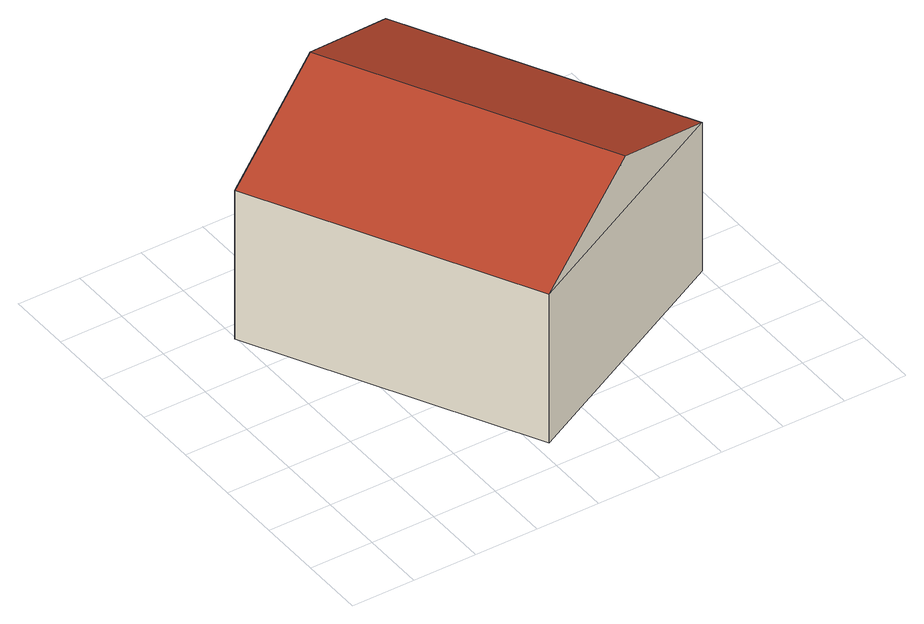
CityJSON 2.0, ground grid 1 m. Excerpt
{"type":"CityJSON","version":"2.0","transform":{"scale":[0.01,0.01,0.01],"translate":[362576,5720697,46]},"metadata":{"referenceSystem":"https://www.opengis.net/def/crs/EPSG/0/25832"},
"CityObjects":{
"building1":{"type":"Building","attributes":{"Geometrietyp2DReferenz":"3000","Gemeindeschluessel":"05513000","function":"51009_1610","roofType":"3100","measuredHeight":3.43},"geometry":[{"type":"Solid","lod":"2","boundaries":[[[[0,1,2,3]],[[4,5,1,0]],[[6,7,5,4]],[[3,2,7,6]],[[0,8,4]],[[6,9,3]],[[3,9,8,0]],[[4,8,9,6]],[[1,5,7,2]]]],"semantics":{"surfaces":[{"type":"WallSurface"},{"type":"RoofSurface"},{"type":"GroundSurface"}],"values":[[0,0,0,0,0,0,1,1,2]]}}]}
},
"vertices":[
[702,243,287],[702,243,34],[478,671,34],[478,671,287],[320,47,287],[320,47,34],[98,473,287],[98,473,34],[511,145,377],[288,572,377]
]}
